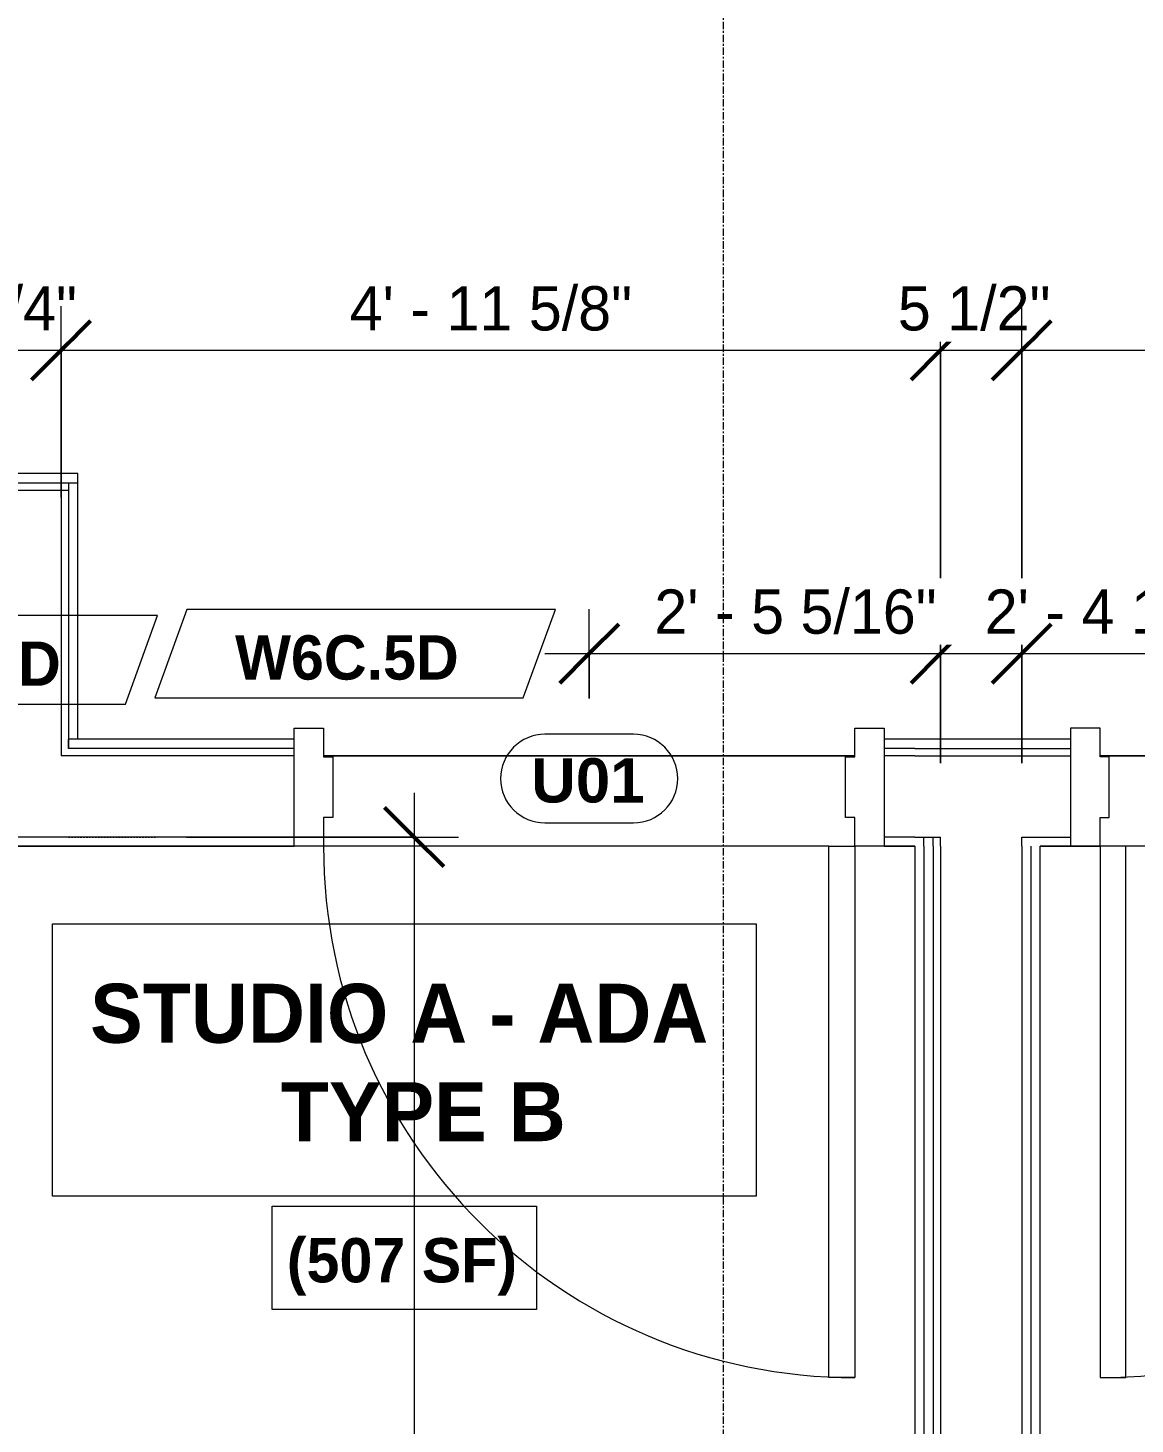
# Model space of a CAD drawing. Header units: inches. Extents: x -4058 to -1781, y 9814 to 12264.
# Drawn here: x -3201.5 to -3126.4, y 10316.3 to 10410.9 of the extents above; entities that cross this region are included whole.
import ezdxf

# ---------------------------------------------------------------- set-up
doc = ezdxf.new("R2010")
doc.units = ezdxf.units.IN
doc.header["$MEASUREMENT"] = 0
doc.linetypes.add('Dash 3_32_', pattern=[0.1875, 0.09375, -0.09375])
doc.linetypes.add('Grid Line 1_2_', pattern=[0.875, 0.5, -0.125, 0.125, -0.125])
for name, color, linetype, lineweight in [('0-1', 7, 'Continuous', 5), ('0-3', 8, 'Continuous', 9), ('A-ANNO-DIMS', 211, 'Continuous', 9), ('A-ANNO-DIMS-32', 211, 'Continuous', 9), ('A-AREA-IDEN', 2, 'Continuous', 9), ('A-DETL-1', 90, 'Dash 3_32_', 9), ('A-DOOR-1', 7, 'Continuous', 9), ('A-DOOR-FRAM-1', 7, 'Continuous', 9), ('A-DOOR-IDEN', 31, 'Continuous', 9), ('A-FLOR-1', 7, 'Continuous', 9), ('A-FLOR-2', 192, 'Continuous', 9), ('A-WALL-1', 7, 'Continuous', 9), ('A-WALL-IDEN', 211, 'Continuous', 9), ('I-WALL-3', 7, 'Continuous', 9), ('S-GRID-1', 1, 'Grid Line 1_2_', 9)]:
    doc.layers.add(name, color=color, linetype=linetype, lineweight=lineweight)
doc.styles.add('Arial_B', font='arialbd.ttf', dxfattribs={"height": 3})
doc.styles.add('Century Gothic', font='ufonts.com_century-gothic.ttf', dxfattribs={"height": 3})
doc.styles.add('Century Gothic_B', font='GOTHICB.TTF', dxfattribs={"height": 3})
doc.styles.add('Century Gothic_B_1', font='GOTHICB.TTF', dxfattribs={"height": 4})
doc.dimstyles.new('THE_DIMENSION_STRING_2', dxfattribs={"dimscale": 12, "dimtxt": 3.132505, "dimasz": 0.333333, "dimexe": 0.25, "dimexo": 0.166667, "dimgap": 0.041667, "dimtad": 1, "dimdec": 4, "dimrnd": 0.0625, "dimzin": 3, "dimdsep": 46, "dimlunit": 4, "dimtxsty": 'Century Gothic', "dimblk1": 'OBLIQUE', "dimblk2": 'OBLIQUE', "dimsah": 1, "dimcen": 0.09, "dimdle": 0.25, "dimazin": 0, "dimtfac": 1, "dimtdec": 4, "dimtix": 1, "dimtmove": 0, "dimatfit": 3, "dimfxl": 1, "dimtvp": 1, "dimtfill": 1, "dimfrac": 2, "dimtolj": 1, "dimtzin": 0, "dimarcsym": 2})
doc.dimstyles.new('THE_DIMENSION_STRING_4', dxfattribs={"dimscale": 12, "dimtxt": 3.132505, "dimasz": 0.333333, "dimexe": 0.25, "dimexo": 0.166667, "dimgap": 0.041667, "dimtad": 1, "dimdec": 4, "dimrnd": 0.0625, "dimzin": 3, "dimdsep": 46, "dimlunit": 4, "dimtxsty": 'Century Gothic', "dimblk1": 'OBLIQUE', "dimblk2": 'OBLIQUE', "dimsah": 1, "dimcen": 0.09, "dimdle": 0.25, "dimazin": 0, "dimtfac": 1, "dimtdec": 4, "dimtix": 1, "dimtmove": 0, "dimatfit": 3, "dimfxl": 1, "dimtvp": 1, "dimtfill": 1, "dimfrac": 2, "dimtolj": 1, "dimtzin": 0, "dimarcsym": 2})

# ---------------------------------------------------------------- blocks, each defined once
blk = doc.blocks.new('CTR - 1st Phase - Shell_rvt-1-UNIT PLANS - 2ND FLOOR')
at = {"layer": 'A-FLOR-1'}
for p, q in [((-3145.436, 10361.539), (-3181.436, 10361.539)), ((-3181.436, 10361.539), (-3145.436, 10361.539)), ((-3092.811, 10361.539), (-3128.811, 10361.539)), ((-3128.811, 10361.539), (-3092.811, 10361.539))]:
    blk.add_line(p, q, dxfattribs=at)
blk = doc.blocks.new('HOLLOW METAL - UNIT DOOR-2191977-UNIT PLANS - 2ND FLOOR')
at = {"layer": 'A-DOOR-1'}
for p, q in [((16.25, -3.875), (18, -3.875)), ((16.25, -39.875), (16.25, -3.875)), ((18, -3.875), (18, -39.875)), ((18, -39.875), (16.25, -39.875))]:
    blk.add_line(p, q, dxfattribs=at)
blk.add_arc((18, -3.875), 36, 180, 270, dxfattribs=at)
at = {"layer": 'A-DOOR-FRAM-1'}
for p, q in [((-20, 4.125), (-18, 4.125)), ((-20, -3.875), (-20, 4.125)), ((-18, 4.125), (-18, 2.1875)), ((18, 4.125), (20, 4.125)), ((18, 2.1875), (18, 4.125)), ((20, 4.125), (20, -3.875)), ((-18, 2.1875), (-17.375, 2.1875)), ((-17.375, 2.1875), (-17.375, -1.9375)), ((17.375, 2.1875), (18, 2.1875)), ((17.375, -1.9375), (17.375, 2.1875)), ((-18, -1.9375), (-18, -3.875)), ((-17.375, -1.9375), (-18, -1.9375)), ((18, -1.9375), (17.375, -1.9375)), ((18, -3.875), (18, -1.9375)), ((-18, -3.875), (-20, -3.875)), ((20, -3.875), (18, -3.875))]:
    blk.add_line(p, q, dxfattribs=at)
blk = doc.blocks.new('HOLLOW METAL - UNIT DOOR-2191978-UNIT PLANS - 2ND FLOOR')
at = {"layer": 'A-DOOR-1'}
for p, q in [((18, 39.875), (16.25, 39.875)), ((16.25, 39.875), (16.25, 3.875)), ((18, 3.875), (18, 39.875)), ((16.25, 3.875), (18, 3.875))]:
    blk.add_line(p, q, dxfattribs=at)
blk.add_arc((18, 3.875), 36, 90, 180, dxfattribs=at)
at = {"layer": 'A-DOOR-FRAM-1'}
for p, q in [((-18, 3.875), (-20, 3.875)), ((-20, 3.875), (-20, -4.125)), ((-18, 1.9375), (-18, 3.875)), ((18, 3.875), (18, 1.9375)), ((20, 3.875), (18, 3.875)), ((20, -4.125), (20, 3.875)), ((-17.375, 1.9375), (-18, 1.9375)), ((-17.375, -2.1875), (-17.375, 1.9375)), ((18, 1.9375), (17.375, 1.9375)), ((17.375, 1.9375), (17.375, -2.1875)), ((-18, -4.125), (-18, -2.1875)), ((-18, -2.1875), (-17.375, -2.1875)), ((17.375, -2.1875), (18, -2.1875)), ((18, -2.1875), (18, -4.125)), ((-20, -4.125), (-18, -4.125)), ((18, -4.125), (20, -4.125))]:
    blk.add_line(p, q, dxfattribs=at)
blk = doc.blocks.new('CTR - 1st Phase - Common Walls_rvt-1-UNIT PLANS - 2ND FLOOR')
at = {"layer": 'A-WALL-1'}
for p, q in [((-3207.099, 10380.039), (-3198.724, 10380.039)), ((-3198.724, 10380.039), (-3198.099, 10380.039)), ((-3198.724, 10380.039), (-3198.724, 10379.539)), ((-3198.724, 10380.039), (-3198.724, 10379.539)), ((-3206.474, 10379.539), (-3199.224, 10379.539)), ((-3199.224, 10379.539), (-3198.724, 10379.539)), ((-3199.224, 10379.539), (-3199.224, 10361.539)), ((-3198.724, 10379.539), (-3198.724, 10362.664)), ((-3198.099, 10362.664), (-3198.724, 10362.664)), ((-3198.724, 10362.039), (-3198.724, 10362.664)), ((-3198.724, 10362.664), (-3198.724, 10362.039)), ((-3198.099, 10362.039), (-3198.724, 10362.039)), ((-3183.436, 10362.039), (-3198.099, 10362.039)), ((-3141.374, 10362.039), (-3143.436, 10362.039)), ((-3141.374, 10362.039), (-3140.749, 10362.039)), ((-3140.749, 10362.039), (-3140.124, 10362.039)), ((-3140.124, 10362.039), (-3139.624, 10362.039)), ((-3139.624, 10362.039), (-3130.811, 10362.039)), ((-3198.724, 10361.539), (-3199.224, 10361.539)), ((-3198.099, 10361.539), (-3198.724, 10361.539)), ((-3183.436, 10361.539), (-3198.099, 10361.539)), ((-3141.374, 10361.539), (-3143.436, 10361.539)), ((-3141.374, 10361.539), (-3140.124, 10361.539)), ((-3140.124, 10361.539), (-3139.624, 10361.539)), ((-3139.624, 10361.539), (-3130.811, 10361.539)), ((-3199.224, 10356.039), (-3206.474, 10356.039)), ((-3198.099, 10356.039), (-3199.224, 10356.039)), ((-3183.436, 10356.039), (-3198.099, 10356.039)), ((-3141.374, 10356.039), (-3143.436, 10356.039)), ((-3141.374, 10356.039), (-3140.749, 10356.039)), ((-3140.749, 10355.414), (-3140.749, 10356.039)), ((-3140.749, 10356.039), (-3140.124, 10356.039)), ((-3140.749, 10355.414), (-3140.749, 9988.439)), ((-3140.124, 10355.414), (-3140.124, 10356.039)), ((-3140.124, 10356.039), (-3139.624, 10356.039)), ((-3140.124, 10355.414), (-3140.124, 9988.439)), ((-3139.624, 10355.414), (-3139.624, 10356.039)), ((-3139.624, 10355.414), (-3139.624, 9988.439)), ((-3134.124, 10355.414), (-3134.124, 10356.039)), ((-3134.124, 10356.039), (-3130.811, 10356.039)), ((-3134.124, 10355.414), (-3134.124, 9988.439)), ((-3133.499, 10355.414), (-3133.499, 9988.439))]:
    blk.add_line(p, q, dxfattribs=at)
at = {"layer": 'I-WALL-3'}
for p, q in [((-3198.099, 10380.664), (-3207.099, 10380.664)), ((-3198.099, 10380.039), (-3198.099, 10380.664)), ((-3198.099, 10362.664), (-3198.099, 10380.039)), ((-3183.436, 10362.664), (-3198.099, 10362.664)), ((-3141.374, 10362.664), (-3143.436, 10362.664)), ((-3140.749, 10362.664), (-3141.374, 10362.664)), ((-3130.811, 10362.664), (-3140.749, 10362.664)), ((-3206.474, 10355.414), (-3198.099, 10355.414)), ((-3198.099, 10355.414), (-3183.436, 10355.414)), ((-3143.436, 10355.414), (-3141.374, 10355.414)), ((-3141.374, 10355.414), (-3141.374, 9988.439)), ((-3132.874, 9988.439), (-3132.874, 10355.414)), ((-3132.874, 10355.414), (-3130.811, 10355.414))]:
    blk.add_line(p, q, dxfattribs=at)
at = {"layer": '0-3'}
blk.add_blockref('HOLLOW METAL - UNIT DOOR-2191977-UNIT PLANS - 2ND FLOOR', (-3163.436, 10359.289), dxfattribs=at)
at = {"layer": '0-3', "rotation": 180}
blk.add_blockref('HOLLOW METAL - UNIT DOOR-2191978-UNIT PLANS - 2ND FLOOR', (-3110.811, 10359.289), dxfattribs=at)
blk = doc.blocks.new('Wall Tag - Arch Wall-3956453-UNIT PLANS - 2ND FLOOR')
at = {"layer": 'A-WALL-IDEN'}
for p, q in [((-0.3561, 0.0937), (-0.4244, -0.0937)), ((0.4244, 0.0937), (-0.3561, 0.0937)), ((0.3561, -0.0937), (0.4244, 0.0937)), ((-0.4244, -0.0937), (0.3561, -0.0937))]:
    blk.add_line(p, q, dxfattribs=at)
blk = doc.blocks.new('DIMBLOCK378-UNIT PLANS - 2ND FLOOR')
at = {"layer": 'A-ANNO-DIMS-32'}
for p, q in [((-3175.298, 10359.039), (-3175.298, 10252.039)), ((-3190.724, 10356.039), (-3172.298, 10356.039)), ((-3175.298, 10356.039), (-3190.724, 10356.039)), ((-3179.724, 10255.039), (-3172.298, 10255.039)), ((-3175.298, 10255.039), (-3179.724, 10255.039))]:
    blk.add_line(p, q, dxfattribs=at)
at = {"layer": 'A-ANNO-DIMS-32', "lineweight": 50}
for p, q in [((-3175.298, 10356.039), (-3177.298, 10358.039)), ((-3175.298, 10356.039), (-3173.298, 10354.039)), ((-3175.298, 10255.039), (-3177.298, 10257.039)), ((-3175.298, 10255.039), (-3173.298, 10253.039))]:
    blk.add_line(p, q, dxfattribs=at)
at = {"layer": 'A-ANNO-DIMS-32', "color": 0, "insert": (-3179.644, 10300.294), "char_height": 3, "width": 12.58969, "attachment_point": 1, "rotation": 90, "line_spacing_factor": 0.984502, "style": 'Century Gothic', "bg_fill": 3, "box_fill_scale": 1.25, "bg_fill_color": 256, "bg_fill_true_color": 13158600, "bg_fill_transparency": 0}
blk.add_mtext('8\' - 5"', dxfattribs=at)
blk = doc.blocks.new('_Oblique')
at = {"color": 0, "linetype": 'ByBlock', "lineweight": -2}
blk.add_line((-0.5, -0.5), (0.5, 0.5), dxfattribs=at)
blk = doc.blocks.new('DIMBLOCK996-UNIT PLANS - 2ND FLOOR')
at = {"layer": 'A-ANNO-DIMS-32'}
for p, q in [((-3206.474, 10379.039), (-3206.474, 10392.017)), ((-3199.224, 10379.039), (-3199.224, 10392.017)), ((-3206.474, 10389.017), (-3199.224, 10389.017)), ((-3206.474, 10389.017), (-3206.474, 10379.039)), ((-3199.224, 10389.017), (-3199.224, 10379.039))]:
    blk.add_line(p, q, dxfattribs=at)
at = {"layer": 'A-ANNO-DIMS-32', "lineweight": 50}
for p, q in [((-3206.474, 10389.017), (-3204.474, 10391.017)), ((-3199.224, 10389.017), (-3197.224, 10391.017)), ((-3206.474, 10389.017), (-3208.474, 10387.017)), ((-3199.224, 10389.017), (-3201.224, 10387.017))]:
    blk.add_line(p, q, dxfattribs=at)
at = {"layer": 'A-ANNO-DIMS-32', "color": 0, "insert": (-3208.492, 10393.362), "char_height": 3, "width": 13.54435, "attachment_point": 1, "line_spacing_factor": 0.984502, "style": 'Century Gothic', "bg_fill": 3, "box_fill_scale": 1.25, "bg_fill_color": 256, "bg_fill_true_color": 13158600, "bg_fill_transparency": 0}
blk.add_mtext('7 1/4"', dxfattribs=at)
blk = doc.blocks.new('DIMBLOCK997-UNIT PLANS - 2ND FLOOR')
at = {"layer": 'A-ANNO-DIMS-32'}
for p, q in [((-3199.224, 10379.039), (-3199.224, 10392.017)), ((-3139.624, 10361.039), (-3139.624, 10392.017)), ((-3199.224, 10389.017), (-3139.624, 10389.017)), ((-3199.224, 10389.017), (-3199.224, 10379.039)), ((-3139.624, 10389.017), (-3139.624, 10361.039))]:
    blk.add_line(p, q, dxfattribs=at)
at = {"layer": 'A-ANNO-DIMS-32', "lineweight": 50}
for p, q in [((-3199.224, 10389.017), (-3197.224, 10391.017)), ((-3139.624, 10389.017), (-3137.624, 10391.017)), ((-3199.224, 10389.017), (-3201.224, 10387.017)), ((-3139.624, 10389.017), (-3141.624, 10387.017))]:
    blk.add_line(p, q, dxfattribs=at)
at = {"layer": 'A-ANNO-DIMS-32', "color": 0, "insert": (-3179.667, 10393.362), "char_height": 3, "width": 24.5827, "attachment_point": 1, "line_spacing_factor": 0.984502, "style": 'Century Gothic', "bg_fill": 3, "box_fill_scale": 1.25, "bg_fill_color": 256, "bg_fill_true_color": 13158600, "bg_fill_transparency": 0}
blk.add_mtext('4\' - 11 5/8"', dxfattribs=at)
blk = doc.blocks.new('DIMBLOCK998-UNIT PLANS - 2ND FLOOR')
at = {"layer": 'A-ANNO-DIMS-32'}
for p, q in [((-3139.624, 10361.039), (-3139.624, 10392.017)), ((-3134.124, 10361.039), (-3134.124, 10392.017)), ((-3139.624, 10389.017), (-3134.124, 10389.017)), ((-3139.624, 10389.017), (-3139.624, 10361.039)), ((-3134.124, 10389.017), (-3134.124, 10361.039))]:
    blk.add_line(p, q, dxfattribs=at)
at = {"layer": 'A-ANNO-DIMS-32', "lineweight": 50}
for p, q in [((-3139.624, 10389.017), (-3137.624, 10391.017)), ((-3134.124, 10389.017), (-3132.124, 10391.017)), ((-3139.624, 10389.017), (-3141.624, 10387.017)), ((-3134.124, 10389.017), (-3136.124, 10387.017))]:
    blk.add_line(p, q, dxfattribs=at)
at = {"layer": 'A-ANNO-DIMS-32', "color": 0, "insert": (-3142.517, 10393.362), "char_height": 3, "width": 13.54435, "attachment_point": 1, "line_spacing_factor": 0.984502, "style": 'Century Gothic', "bg_fill": 3, "box_fill_scale": 1.25, "bg_fill_color": 256, "bg_fill_true_color": 13158600, "bg_fill_transparency": 0}
blk.add_mtext('5 1/2"', dxfattribs=at)
blk = doc.blocks.new('DIMBLOCK999-UNIT PLANS - 2ND FLOOR')
at = {"layer": 'A-ANNO-DIMS-32'}
for p, q in [((-3134.124, 10361.039), (-3134.124, 10392.017)), ((-3075.024, 10379.039), (-3075.024, 10392.017)), ((-3134.124, 10389.017), (-3075.024, 10389.017)), ((-3134.124, 10389.017), (-3134.124, 10361.039)), ((-3075.024, 10389.017), (-3075.024, 10379.039))]:
    blk.add_line(p, q, dxfattribs=at)
at = {"layer": 'A-ANNO-DIMS-32', "lineweight": 50}
for p, q in [((-3134.124, 10389.017), (-3132.124, 10391.017)), ((-3075.024, 10389.017), (-3073.024, 10391.017)), ((-3134.124, 10389.017), (-3136.124, 10387.017)), ((-3075.024, 10389.017), (-3077.024, 10387.017))]:
    blk.add_line(p, q, dxfattribs=at)
at = {"layer": 'A-ANNO-DIMS-32', "color": 0, "insert": (-3114.817, 10393.362), "char_height": 3, "width": 24.5827, "attachment_point": 1, "line_spacing_factor": 0.984502, "style": 'Century Gothic', "bg_fill": 3, "box_fill_scale": 1.25, "bg_fill_color": 256, "bg_fill_true_color": 13158600, "bg_fill_transparency": 0}
blk.add_mtext('4\' - 11 1/8"', dxfattribs=at)
blk = doc.blocks.new('DIMBLOCK1067-UNIT PLANS - 2ND FLOOR')
at = {"layer": 'A-ANNO-DIMS-32'}
for p, q in [((-3139.624, 10361.039), (-3139.624, 10371.468)), ((-3110.811, 10365.414), (-3110.811, 10371.468)), ((-3142.624, 10368.468), (-3107.811, 10368.468)), ((-3139.624, 10368.468), (-3139.624, 10361.039)), ((-3110.811, 10368.468), (-3110.811, 10365.414))]:
    blk.add_line(p, q, dxfattribs=at)
at = {"layer": 'A-ANNO-DIMS-32', "lineweight": 50}
for p, q in [((-3139.624, 10368.468), (-3137.624, 10370.468)), ((-3110.811, 10368.468), (-3108.811, 10370.468)), ((-3139.624, 10368.468), (-3141.624, 10366.468)), ((-3110.811, 10368.468), (-3112.811, 10366.468))]:
    blk.add_line(p, q, dxfattribs=at)
at = {"layer": 'A-ANNO-DIMS-32', "color": 0, "insert": (-3136.629, 10372.813), "char_height": 3, "width": 27.38704, "attachment_point": 1, "line_spacing_factor": 0.984502, "style": 'Century Gothic', "bg_fill": 3, "box_fill_scale": 1.25, "bg_fill_color": 256, "bg_fill_true_color": 13158600, "bg_fill_transparency": 0}
blk.add_mtext('2\' - 4 13/16"', dxfattribs=at)
blk = doc.blocks.new('DIMBLOCK1068-UNIT PLANS - 2ND FLOOR')
at = {"layer": 'A-ANNO-DIMS-32'}
for p, q in [((-3163.436, 10365.414), (-3163.436, 10371.468)), ((-3134.124, 10361.039), (-3134.124, 10371.468)), ((-3166.436, 10368.468), (-3131.124, 10368.468)), ((-3163.436, 10368.468), (-3163.436, 10365.414)), ((-3134.124, 10368.468), (-3134.124, 10361.039))]:
    blk.add_line(p, q, dxfattribs=at)
at = {"layer": 'A-ANNO-DIMS-32', "lineweight": 50}
for p, q in [((-3163.436, 10368.468), (-3161.436, 10370.468)), ((-3134.124, 10368.468), (-3132.124, 10370.468)), ((-3163.436, 10368.468), (-3165.436, 10366.468)), ((-3134.124, 10368.468), (-3136.124, 10366.468))]:
    blk.add_line(p, q, dxfattribs=at)
at = {"layer": 'A-ANNO-DIMS-32', "color": 0, "insert": (-3159.023, 10372.813), "char_height": 3, "width": 24.5827, "attachment_point": 1, "line_spacing_factor": 0.984502, "style": 'Century Gothic', "bg_fill": 3, "box_fill_scale": 1.25, "bg_fill_color": 256, "bg_fill_true_color": 13158600, "bg_fill_transparency": 0}
blk.add_mtext('2\' - 5 5/16"', dxfattribs=at)
blk = doc.blocks.new('Door Tag - Type Mark-2601225-UNIT PLANS - 2ND FLOOR')
at = {"layer": 'A-DOOR-IDEN'}
for p, q in [((0.09375, 0.09375), (-0.09375, 0.09375)), ((-0.09375, -0.09375), (0.09375, -0.09375))]:
    blk.add_line(p, q, dxfattribs=at)
for centre, start, end in [((-0.09375, 0), 90, 270), ((0.09375, 0), 270, 90)]:
    blk.add_arc(centre, 0.09375, start, end, dxfattribs=at)

msp = doc.modelspace()

# ---------------------------------------------------------------- linework, layer by layer
at = {"layer": 'A-DETL-1'}
msp.add_line((-3198.72374, 10356.0394), (-3192.72374, 10356.0394), dxfattribs=at)
at = {"layer": 'A-FLOR-2'}
for p, q in [((-3147.18624, 10355.40981), (-3202.34874, 10355.40981)), ((-3141.37374, 10355.40981), (-3145.43624, 10355.40981)), ((-3128.81124, 10355.40981), (-3132.87374, 10355.40981)), ((-3071.89874, 10355.40981), (-3127.06124, 10355.40981))]:
    msp.add_line(p, q, dxfattribs=at)

# ---------------------------------------------------------------- block references
at = {"layer": '0-1'}
for name in ['CTR - 1st Phase - Shell_rvt-1-UNIT PLANS - 2ND FLOOR', 'CTR - 1st Phase - Common Walls_rvt-1-UNIT PLANS - 2ND FLOOR']:
    msp.add_blockref(name, (0, 0), dxfattribs=at)
at = {"layer": 'A-WALL-IDEN', "xscale": 31.99999999999999, "yscale": 31.99999999999999, "zscale": 31.99999999999999}
for p in [(-3179.29874, 10368.45741), (-3206.26675, 10368.0394)]:
    msp.add_blockref('Wall Tag - Arch Wall-3956453-UNIT PLANS - 2ND FLOOR', p, dxfattribs=at)

# ---------------------------------------------------------------- texts
at = {"layer": 'A-WALL-IDEN', "char_height": 3, "width": 19.594, "attachment_point": 1, "style": 'Century Gothic_B'}
for s, insert in [('W6C.5D', (-3187.43434, 10369.70495)), ('W8C.5D', (-3214.40236, 10369.28693))]:
    msp.add_mtext(s, dxfattribs=dict(at, insert=insert))

# ---------------------------------------------------------------- next in the draw order: dimensions: what is measured, and where the dimension line sits
at = {"layer": 'A-ANNO-DIMS'}
dim = msp.add_linear_dim(base=(-3199.22374, 10389.01659), p1=(-3206.47374, 10377.0394), p2=(-3199.22374, 10377.0394), dimstyle='THE_DIMENSION_STRING_4', override={"dimpost": '<>', "dimfxl": 7.25}, dxfattribs=at)
dim.commit()
dim.dimension.update_dxf_attribs({"geometry": 'DIMBLOCK996-UNIT PLANS - 2ND FLOOR', "text_midpoint": (-3202.84874, 10391.25826)})
dim = msp.add_linear_dim(base=(-3175.29825, 10255.0394), p1=(-3192.72374, 10356.0394), p2=(-3181.72374, 10255.0394), angle=90, dimstyle='THE_DIMENSION_STRING_2', override={"dimpost": '<>', "dimfxl": 101.597244}, dxfattribs=at)
dim.commit()
dim.dimension.update_dxf_attribs({"geometry": 'DIMBLOCK378-UNIT PLANS - 2ND FLOOR', "text_midpoint": (-3177.37371, 10305.5394)})

# ---------------------------------------------------------------- next in the draw order: linework, layer by layer
at = {"layer": 'A-AREA-IDEN', "flags": 128}
for points in [[(-3199.81858, 10350.15639), (-3152.11591, 10350.15639), (-3152.11591, 10331.70725), (-3199.81858, 10331.70725)], [(-3184.92945, 10331.03089), (-3167.00504, 10331.03089), (-3167.00504, 10324.02931), (-3184.92945, 10324.02931)]]:
    msp.add_lwpolyline(points, close=True, dxfattribs=at)

# ---------------------------------------------------------------- next in the draw order: texts
at = {"layer": 'A-AREA-IDEN', "attachment_point": 1}
for s, insert, char_height, width, style in [('STUDIO A - ADA', (-3197.25858, 10346.09639), 4, 51.51, 'Century Gothic_B_1'), ('TYPE B', (-3184.34192, 10339.42972), 4, 20.301, 'Century Gothic_B_1'), ('(507 SF)', (-3183.92945, 10328.86422), 3, 19.19, 'Century Gothic_B')]:
    msp.add_mtext(s, dxfattribs=dict(at, insert=insert, char_height=char_height, width=width, style=style))

# ---------------------------------------------------------------- next in the draw order: dimensions: what is measured, and where the dimension line sits
at = {"layer": 'A-ANNO-DIMS'}
dim = msp.add_linear_dim(base=(-3139.62374, 10389.01659), p1=(-3199.22374, 10377.0394), p2=(-3139.62374, 10359.0394), dimstyle='THE_DIMENSION_STRING_4', override={"dimpost": '<>', "dimfxl": 62.258815}, dxfattribs=at)
dim.commit()
dim.dimension.update_dxf_attribs({"geometry": 'DIMBLOCK997-UNIT PLANS - 2ND FLOOR', "text_midpoint": (-3169.42374, 10391.25826)})

# ---------------------------------------------------------------- next in the draw order: dimensions: what is measured, and where the dimension line sits
dim = msp.add_linear_dim(base=(-3134.12374, 10389.01659), p1=(-3139.62374, 10359.0394), p2=(-3134.12374, 10359.0394), dimstyle='THE_DIMENSION_STRING_4', override={"dimpost": '<>', "dimfxl": 5.5}, dxfattribs=at)
dim.commit()
dim.dimension.update_dxf_attribs({"geometry": 'DIMBLOCK998-UNIT PLANS - 2ND FLOOR', "text_midpoint": (-3136.87374, 10391.25826)})

# ---------------------------------------------------------------- next in the draw order: dimensions: what is measured, and where the dimension line sits
dim = msp.add_linear_dim(base=(-3075.02374, 10389.01659), p1=(-3134.12374, 10359.0394), p2=(-3075.02374, 10377.0394), dimstyle='THE_DIMENSION_STRING_4', override={"dimpost": '<>', "dimfxl": 61.780337}, dxfattribs=at)
dim.commit()
dim.dimension.update_dxf_attribs({"geometry": 'DIMBLOCK999-UNIT PLANS - 2ND FLOOR', "text_midpoint": (-3104.57374, 10391.25826)})

# ---------------------------------------------------------------- next in the draw order: dimensions: what is measured, and where the dimension line sits
dim = msp.add_linear_dim(base=(-3110.81124, 10368.46801), p1=(-3139.62374, 10359.0394), p2=(-3110.81124, 10363.4144), dimstyle='THE_DIMENSION_STRING_4', override={"dimpost": '<>', "dimfxl": 29.142766}, dxfattribs=at)
dim.commit()
dim.dimension.update_dxf_attribs({"geometry": 'DIMBLOCK1067-UNIT PLANS - 2ND FLOOR', "text_midpoint": (-3125.21749, 10370.70968)})

# ---------------------------------------------------------------- next in the draw order: dimensions: what is measured, and where the dimension line sits
dim = msp.add_linear_dim(base=(-3134.12374, 10368.46801), p1=(-3163.43624, 10363.4144), p2=(-3134.12374, 10359.0394), dimstyle='THE_DIMENSION_STRING_4', override={"dimpost": '<>', "dimfxl": 29.637194}, dxfattribs=at)
dim.commit()
dim.dimension.update_dxf_attribs({"geometry": 'DIMBLOCK1068-UNIT PLANS - 2ND FLOOR', "text_midpoint": (-3148.77999, 10370.70968)})

# ---------------------------------------------------------------- next in the draw order: linework, layer by layer
at = {"layer": 'S-GRID-1'}
msp.add_line((-3154.32374, 9814.0266), (-3154.32374, 12247.50061), dxfattribs=at)

# ---------------------------------------------------------------- next in the draw order: block references
at = {"layer": 'A-DOOR-IDEN', "xscale": 31.99999999999999, "yscale": 31.99999999999999, "zscale": 31.99999999999999}
msp.add_blockref('Door Tag - Type Mark-2601225-UNIT PLANS - 2ND FLOOR', (-3163.43624, 10359.9984), dxfattribs=at)

# ---------------------------------------------------------------- next in the draw order: texts
at = {"layer": 'A-DOOR-IDEN', "insert": (-3167.36812, 10361.37826), "char_height": 3, "width": 9.393, "attachment_point": 1, "style": 'Arial_B'}
msp.add_mtext('U01', dxfattribs=at)

doc.saveas('drawing.dxf')
